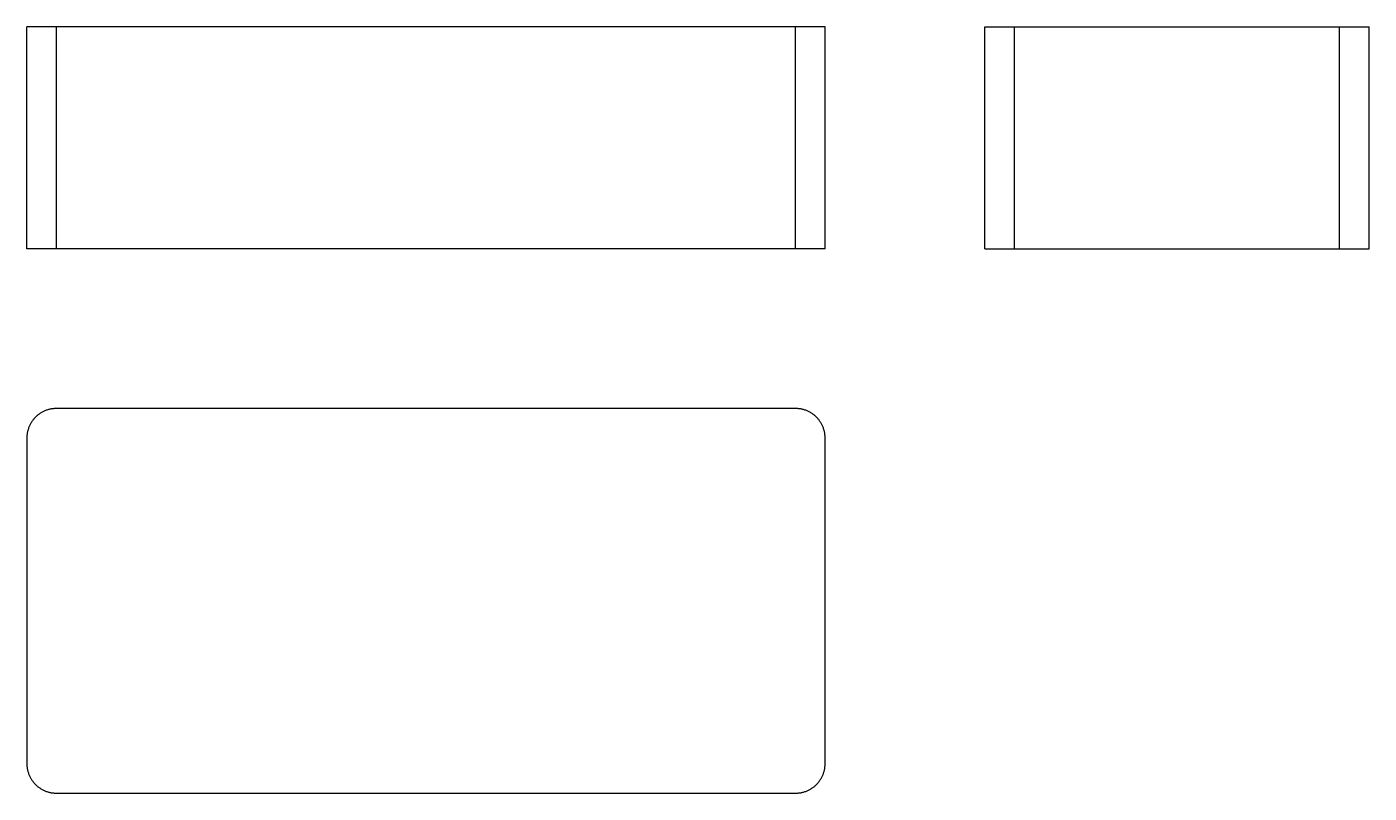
# Model space of a CAD drawing. Extents: x 0 to 2.52, y 0 to 1.44.
import ezdxf

# ---------------------------------------------------------------- set-up
doc = ezdxf.new("R2010")
doc.units = 0
for name, color, linetype in [('FRONT', 7, 'CONTINUOUS'), ('LEFT', 7, 'CONTINUOUS'), ('TOP', 7, 'CONTINUOUS')]:
    doc.layers.add(name, color=color, linetype=linetype)

msp = doc.modelspace()

# ---------------------------------------------------------------- linework, layer by layer
at = {"layer": 'FRONT'}
for p, q in [((0, 1.022222), (0, 1.438889)), ((0, 1.022222), (0, 1.438889)), ((0.055556, 1.438889), (0, 1.438889)), ((1.444444, 1.438889), (0.055556, 1.438889)), ((0.055556, 1.022222), (0.055556, 1.438889)), ((1.5, 1.438889), (1.444444, 1.438889)), ((1.444444, 1.022222), (1.444444, 1.438889)), ((1.5, 1.022222), (1.5, 1.438889)), ((1.5, 1.022222), (1.5, 1.438889)), ((0.055556, 1.022222), (0, 1.022222)), ((1.444444, 1.022222), (0.055556, 1.022222)), ((1.5, 1.022222), (1.444444, 1.022222))]:
    msp.add_line(p, q, dxfattribs=at)
at = {"layer": 'LEFT'}
for p, q in [((1.8, 1.022222), (1.8, 1.438889)), ((1.8, 1.438889), (1.855556, 1.438889)), ((1.855556, 1.438889), (2.466667, 1.438889)), ((1.855556, 1.022222), (1.855556, 1.438889)), ((2.466667, 1.438889), (2.522222, 1.438889)), ((2.466667, 1.022222), (2.466667, 1.438889)), ((2.522222, 1.022222), (2.522222, 1.438889)), ((1.8, 1.022222), (1.855556, 1.022222)), ((1.855556, 1.022222), (2.466667, 1.022222)), ((2.466667, 1.022222), (2.522222, 1.022222))]:
    msp.add_line(p, q, dxfattribs=at)
at = {"layer": 'TOP'}
for p, q in [((0.016765, 0.706437), (0.015785, 0.705458)), ((0.017768, 0.707392), (0.016765, 0.706437)), ((0.018795, 0.708321), (0.017768, 0.707392)), ((0.019845, 0.709225), (0.018795, 0.708321)), ((0.020917, 0.710102), (0.019845, 0.709225)), ((0.022011, 0.710952), (0.020917, 0.710102)), ((0.023125, 0.711774), (0.022011, 0.710952)), ((0.02426, 0.712569), (0.023125, 0.711774)), ((0.025414, 0.713335), (0.02426, 0.712569)), ((0.026587, 0.714072), (0.025414, 0.713335)), ((0.027778, 0.714779), (0.026587, 0.714072)), ((0.028986, 0.715457), (0.027778, 0.714779)), ((0.030211, 0.716104), (0.028986, 0.715457)), ((0.031451, 0.71672), (0.030211, 0.716104)), ((0.032706, 0.717306), (0.031451, 0.71672)), ((0.033976, 0.71786), (0.032706, 0.717306)), ((0.035259, 0.718382), (0.033976, 0.71786)), ((0.036554, 0.718872), (0.035259, 0.718382)), ((0.037862, 0.719329), (0.036554, 0.718872)), ((0.03918, 0.719754), (0.037862, 0.719329)), ((0.040509, 0.720146), (0.03918, 0.719754)), ((0.041847, 0.720504), (0.040509, 0.720146)), ((0.043193, 0.720829), (0.041847, 0.720504)), ((0.044547, 0.721121), (0.043193, 0.720829)), ((0.045908, 0.721378), (0.044547, 0.721121)), ((0.047275, 0.721602), (0.045908, 0.721378)), ((0.048648, 0.721791), (0.047275, 0.721602)), ((0.050024, 0.721946), (0.048648, 0.721791)), ((0.051404, 0.722067), (0.050024, 0.721946)), ((0.052786, 0.722153), (0.051404, 0.722067)), ((0.054171, 0.722205), (0.052786, 0.722153)), ((0.055556, 0.722222), (0.054171, 0.722205)), ((1.444444, 0.722222), (0.055556, 0.722222)), ((1.445829, 0.722205), (1.444444, 0.722222)), ((1.447214, 0.722153), (1.445829, 0.722205)), ((1.448596, 0.722067), (1.447214, 0.722153)), ((1.449976, 0.721946), (1.448596, 0.722067)), ((1.451352, 0.721791), (1.449976, 0.721946)), ((1.452725, 0.721602), (1.451352, 0.721791)), ((1.454092, 0.721378), (1.452725, 0.721602)), ((1.455453, 0.721121), (1.454092, 0.721378)), ((1.456807, 0.720829), (1.455453, 0.721121)), ((1.458153, 0.720504), (1.456807, 0.720829)), ((1.459491, 0.720146), (1.458153, 0.720504)), ((1.46082, 0.719754), (1.459491, 0.720146)), ((1.462138, 0.719329), (1.46082, 0.719754)), ((1.463446, 0.718872), (1.462138, 0.719329)), ((1.464741, 0.718382), (1.463446, 0.718872)), ((1.466024, 0.71786), (1.464741, 0.718382)), ((1.467294, 0.717306), (1.466024, 0.71786)), ((1.468549, 0.71672), (1.467294, 0.717306)), ((1.469789, 0.716104), (1.468549, 0.71672)), ((1.471014, 0.715457), (1.469789, 0.716104)), ((1.472222, 0.714779), (1.471014, 0.715457)), ((1.473413, 0.714072), (1.472222, 0.714779)), ((1.474586, 0.713335), (1.473413, 0.714072)), ((1.47574, 0.712569), (1.474586, 0.713335)), ((1.476875, 0.711774), (1.47574, 0.712569)), ((1.477989, 0.710952), (1.476875, 0.711774)), ((1.479083, 0.710102), (1.477989, 0.710952)), ((1.480155, 0.709225), (1.479083, 0.710102)), ((1.481205, 0.708321), (1.480155, 0.709225)), ((1.482232, 0.707392), (1.481205, 0.708321)), ((1.483235, 0.706437), (1.482232, 0.707392)), ((1.484215, 0.705458), (1.483235, 0.706437)), ((0.002076, 0.681713), (0.001718, 0.680375)), ((0.002468, 0.683042), (0.002076, 0.681713)), ((0.002893, 0.68436), (0.002468, 0.683042)), ((0.00335, 0.685668), (0.002893, 0.68436)), ((0.00384, 0.686963), (0.00335, 0.685668)), ((0.004362, 0.688246), (0.00384, 0.686963)), ((0.004916, 0.689516), (0.004362, 0.688246)), ((0.005502, 0.690771), (0.004916, 0.689516)), ((0.006118, 0.692012), (0.005502, 0.690771)), ((0.006765, 0.693236), (0.006118, 0.692012)), ((0.007443, 0.694444), (0.006765, 0.693236)), ((0.008151, 0.695635), (0.007443, 0.694444)), ((0.008887, 0.696808), (0.008151, 0.695635)), ((0.009653, 0.697962), (0.008887, 0.696808)), ((0.010448, 0.699097), (0.009653, 0.697962)), ((0.01127, 0.700211), (0.010448, 0.699097)), ((0.01212, 0.701305), (0.01127, 0.700211)), ((0.012998, 0.702377), (0.01212, 0.701305)), ((0.013901, 0.703427), (0.012998, 0.702377)), ((0.01483, 0.704454), (0.013901, 0.703427)), ((0.015785, 0.705458), (0.01483, 0.704454)), ((1.48517, 0.704454), (1.484215, 0.705458)), ((1.486099, 0.703427), (1.48517, 0.704454)), ((1.487002, 0.702377), (1.486099, 0.703427)), ((1.48788, 0.701305), (1.487002, 0.702377)), ((1.48873, 0.700211), (1.48788, 0.701305)), ((1.489552, 0.699097), (1.48873, 0.700211)), ((1.490347, 0.697962), (1.489552, 0.699097)), ((1.491113, 0.696808), (1.490347, 0.697962)), ((1.491849, 0.695635), (1.491113, 0.696808)), ((1.492557, 0.694444), (1.491849, 0.695635)), ((1.493235, 0.693236), (1.492557, 0.694444)), ((1.493882, 0.692012), (1.493235, 0.693236)), ((1.494498, 0.690771), (1.493882, 0.692012)), ((1.495084, 0.689516), (1.494498, 0.690771)), ((1.495638, 0.688246), (1.495084, 0.689516)), ((1.49616, 0.686963), (1.495638, 0.688246)), ((1.49665, 0.685668), (1.49616, 0.686963)), ((1.497107, 0.68436), (1.49665, 0.685668)), ((1.497532, 0.683042), (1.497107, 0.68436)), ((1.497924, 0.681713), (1.497532, 0.683042)), ((1.498282, 0.680375), (1.497924, 0.681713)), ((0.000017, 0.668052), (0, 0.666667)), ((0, 0.666667), (0, 0.055556)), ((0.000069, 0.669436), (0.000017, 0.668052)), ((0.000155, 0.670818), (0.000069, 0.669436)), ((0.000276, 0.672198), (0.000155, 0.670818)), ((0.000431, 0.673575), (0.000276, 0.672198)), ((0.000621, 0.674947), (0.000431, 0.673575)), ((0.000844, 0.676314), (0.000621, 0.674947)), ((0.001102, 0.677675), (0.000844, 0.676314)), ((0.001393, 0.679029), (0.001102, 0.677675)), ((0.001718, 0.680375), (0.001393, 0.679029)), ((1.498607, 0.679029), (1.498282, 0.680375)), ((1.498898, 0.677675), (1.498607, 0.679029)), ((1.499156, 0.676314), (1.498898, 0.677675)), ((1.499379, 0.674947), (1.499156, 0.676314)), ((1.499569, 0.673575), (1.499379, 0.674947)), ((1.499724, 0.672198), (1.499569, 0.673575)), ((1.499845, 0.670818), (1.499724, 0.672198)), ((1.499931, 0.669436), (1.499845, 0.670818)), ((1.499983, 0.668052), (1.499931, 0.669436)), ((1.5, 0.666667), (1.499983, 0.668052)), ((1.5, 0.055556), (1.5, 0.666667)), ((0, 0.055556), (0.000017, 0.054171)), ((0.000017, 0.054171), (0.000069, 0.052786)), ((0.000069, 0.052786), (0.000155, 0.051404)), ((0.000155, 0.051404), (0.000276, 0.050024)), ((1.499724, 0.050024), (1.499845, 0.051404)), ((1.499845, 0.051404), (1.499931, 0.052786)), ((1.499931, 0.052786), (1.499983, 0.054171)), ((1.499983, 0.054171), (1.5, 0.055556)), ((0.000276, 0.050024), (0.000431, 0.048648)), ((0.000431, 0.048648), (0.000621, 0.047275)), ((0.000621, 0.047275), (0.000844, 0.045908)), ((0.000844, 0.045908), (0.001102, 0.044547)), ((0.001102, 0.044547), (0.001393, 0.043193)), ((0.001393, 0.043193), (0.001718, 0.041847)), ((0.001718, 0.041847), (0.002076, 0.040509)), ((0.002076, 0.040509), (0.002468, 0.03918)), ((0.002468, 0.03918), (0.002893, 0.037862)), ((0.002893, 0.037862), (0.00335, 0.036554)), ((0.00335, 0.036554), (0.00384, 0.035259)), ((0.00384, 0.035259), (0.004362, 0.033976)), ((0.004362, 0.033976), (0.004916, 0.032706)), ((0.004916, 0.032706), (0.005502, 0.031451)), ((0.005502, 0.031451), (0.006118, 0.030211)), ((0.006118, 0.030211), (0.006765, 0.028986)), ((0.006765, 0.028986), (0.007443, 0.027778)), ((0.007443, 0.027778), (0.008151, 0.026587)), ((0.008151, 0.026587), (0.008887, 0.025414)), ((0.008887, 0.025414), (0.009653, 0.02426)), ((1.490347, 0.02426), (1.491113, 0.025414)), ((1.491113, 0.025414), (1.491849, 0.026587)), ((1.491849, 0.026587), (1.492557, 0.027778)), ((1.492557, 0.027778), (1.493235, 0.028986)), ((1.493235, 0.028986), (1.493882, 0.030211)), ((1.493882, 0.030211), (1.494498, 0.031451)), ((1.494498, 0.031451), (1.495084, 0.032706)), ((1.495084, 0.032706), (1.495638, 0.033976)), ((1.495638, 0.033976), (1.49616, 0.035259)), ((1.49616, 0.035259), (1.49665, 0.036554)), ((1.49665, 0.036554), (1.497107, 0.037862)), ((1.497107, 0.037862), (1.497532, 0.03918)), ((1.497532, 0.03918), (1.497924, 0.040509)), ((1.497924, 0.040509), (1.498282, 0.041847)), ((1.498282, 0.041847), (1.498607, 0.043193)), ((1.498607, 0.043193), (1.498898, 0.044547)), ((1.498898, 0.044547), (1.499156, 0.045908)), ((1.499156, 0.045908), (1.499379, 0.047275)), ((1.499379, 0.047275), (1.499569, 0.048648)), ((1.499569, 0.048648), (1.499724, 0.050024)), ((0.009653, 0.02426), (0.010448, 0.023125)), ((0.010448, 0.023125), (0.01127, 0.022011)), ((0.01127, 0.022011), (0.01212, 0.020917)), ((0.01212, 0.020917), (0.012998, 0.019845)), ((0.012998, 0.019845), (0.013901, 0.018795)), ((0.013901, 0.018795), (0.01483, 0.017768)), ((0.01483, 0.017768), (0.015785, 0.016765)), ((0.015785, 0.016765), (0.016765, 0.015785)), ((0.016765, 0.015785), (0.017768, 0.01483)), ((0.017768, 0.01483), (0.018795, 0.013901)), ((0.018795, 0.013901), (0.019845, 0.012998)), ((0.019845, 0.012998), (0.020917, 0.01212)), ((0.020917, 0.01212), (0.022011, 0.01127)), ((0.022011, 0.01127), (0.023125, 0.010448)), ((0.023125, 0.010448), (0.02426, 0.009653)), ((0.02426, 0.009653), (0.025414, 0.008887)), ((0.025414, 0.008887), (0.026587, 0.008151)), ((0.026587, 0.008151), (0.027778, 0.007443)), ((0.027778, 0.007443), (0.028986, 0.006765)), ((0.028986, 0.006765), (0.030211, 0.006118)), ((0.030211, 0.006118), (0.031451, 0.005502)), ((0.031451, 0.005502), (0.032706, 0.004916)), ((0.032706, 0.004916), (0.033976, 0.004362)), ((0.033976, 0.004362), (0.035259, 0.00384)), ((0.035259, 0.00384), (0.036554, 0.00335)), ((0.036554, 0.00335), (0.037862, 0.002893)), ((0.037862, 0.002893), (0.03918, 0.002468)), ((0.03918, 0.002468), (0.040509, 0.002076)), ((0.040509, 0.002076), (0.041847, 0.001718)), ((0.041847, 0.001718), (0.043193, 0.001393)), ((0.043193, 0.001393), (0.044547, 0.001102)), ((0.044547, 0.001102), (0.045908, 0.000844)), ((0.045908, 0.000844), (0.047275, 0.000621)), ((0.047275, 0.000621), (0.048648, 0.000431)), ((0.048648, 0.000431), (0.050024, 0.000276)), ((0.050024, 0.000276), (0.051404, 0.000155)), ((0.051404, 0.000155), (0.052786, 0.000069)), ((0.052786, 0.000069), (0.054171, 0.000017)), ((0.054171, 0.000017), (0.055556, 0)), ((0.055556, 0), (1.444444, 0)), ((1.444444, 0), (1.445829, 0.000017)), ((1.445829, 0.000017), (1.447214, 0.000069)), ((1.447214, 0.000069), (1.448596, 0.000155)), ((1.448596, 0.000155), (1.449976, 0.000276)), ((1.449976, 0.000276), (1.451352, 0.000431)), ((1.451352, 0.000431), (1.452725, 0.000621)), ((1.452725, 0.000621), (1.454092, 0.000844)), ((1.454092, 0.000844), (1.455453, 0.001102)), ((1.455453, 0.001102), (1.456807, 0.001393)), ((1.456807, 0.001393), (1.458153, 0.001718)), ((1.458153, 0.001718), (1.459491, 0.002076)), ((1.459491, 0.002076), (1.46082, 0.002468)), ((1.46082, 0.002468), (1.462138, 0.002893)), ((1.462138, 0.002893), (1.463446, 0.00335)), ((1.463446, 0.00335), (1.464741, 0.00384)), ((1.464741, 0.00384), (1.466024, 0.004362)), ((1.466024, 0.004362), (1.467294, 0.004916)), ((1.467294, 0.004916), (1.468549, 0.005502)), ((1.468549, 0.005502), (1.469789, 0.006118)), ((1.469789, 0.006118), (1.471014, 0.006765)), ((1.471014, 0.006765), (1.472222, 0.007443)), ((1.472222, 0.007443), (1.473413, 0.008151)), ((1.473413, 0.008151), (1.474586, 0.008887)), ((1.474586, 0.008887), (1.47574, 0.009653)), ((1.47574, 0.009653), (1.476875, 0.010448)), ((1.476875, 0.010448), (1.477989, 0.01127)), ((1.477989, 0.01127), (1.479083, 0.01212)), ((1.479083, 0.01212), (1.480155, 0.012998)), ((1.480155, 0.012998), (1.481205, 0.013901)), ((1.481205, 0.013901), (1.482232, 0.01483)), ((1.482232, 0.01483), (1.483235, 0.015785)), ((1.483235, 0.015785), (1.484215, 0.016765)), ((1.484215, 0.016765), (1.48517, 0.017768)), ((1.48517, 0.017768), (1.486099, 0.018795)), ((1.486099, 0.018795), (1.487002, 0.019845)), ((1.487002, 0.019845), (1.48788, 0.020917)), ((1.48788, 0.020917), (1.48873, 0.022011)), ((1.48873, 0.022011), (1.489552, 0.023125)), ((1.489552, 0.023125), (1.490347, 0.02426))]:
    msp.add_line(p, q, dxfattribs=at)

doc.saveas('drawing.dxf')
